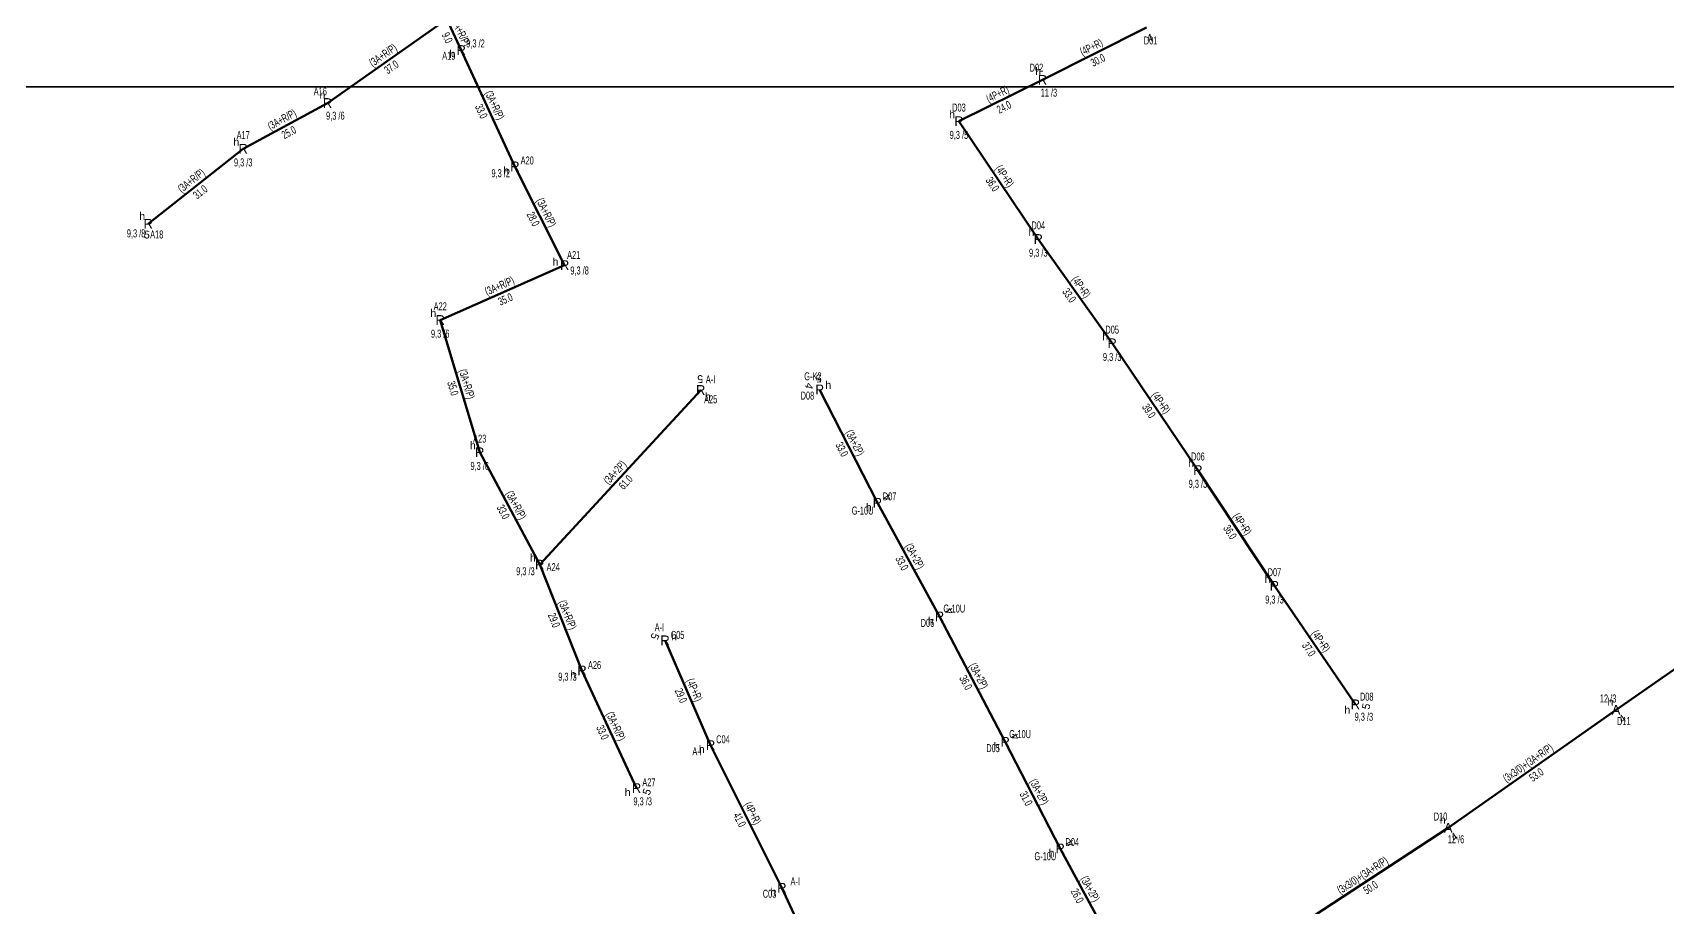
# Model space of a CAD drawing. Header units: millimetres. Extents: x 500432 to 503620, y 4011498 to 4014138.
# Drawn here: x 501643.2 to 502061.9, y 4012167.3 to 4012391.4 of the extents above; entities that cross this region are included whole.
import ezdxf
from ezdxf.enums import TextEntityAlignment as Align

# ---------------------------------------------------------------- set-up
doc = ezdxf.new("R2010")
doc.units = ezdxf.units.MM
doc.layers.add('ANTET', color=250, linetype='Continuous')
for name, color, linetype, lineweight in [('DIREK_AG_MEVCUT', 120, 'Continuous', 25), ('DIREK_OG_MEVCUT', 16, 'Continuous', 25), ('HAT_AG_HAVAI_MEVCUT', 126, 'Continuous', 50), ('HAT_OG_HAVAI_MEVCUT', 48, 'Continuous', 70)]:
    doc.layers.add(name, color=color, linetype=linetype, lineweight=lineweight)
doc.styles.add('Direk', font='B_CAD')
doc.styles.get("Standard").update_dxf_attribs({"font": 'Arial'})

msp = doc.modelspace()

# ---------------------------------------------------------------- linework, layer by layer
at = {"layer": 'ANTET', "flags": 128}
for points in [[(500432.5, 4012377.5), (500432.5, 4013257.5), (503412.5, 4013257.5), (503412.5, 4012377.5), (500432.5, 4012377.5)], [(500822.5, 4011497.5), (500822.5, 4012377.5), (502322.5, 4012377.5), (502322.5, 4011497.5), (500822.5, 4011497.5)]]:
    msp.add_lwpolyline(points, close=True, dxfattribs=at)
at = {"layer": 'HAT_AG_HAVAI_MEVCUT'}
for p, q in [((501718.74, 4012373.333), (501749.295, 4012394.827)), ((501752.983, 4012386.911), (501749.295, 4012394.827)), ((501928.562, 4012392.707), (501901.904, 4012379.26)), ((501766.748, 4012357.107), (501752.983, 4012386.911)), ((501901.904, 4012379.26), (501880.491, 4012368.669)), ((501697.15, 4012361.619), (501718.74, 4012373.333)), ((501880.491, 4012368.669), (501900.817, 4012338.49)), ((501672.825, 4012342.404), (501697.15, 4012361.619)), ((501779.489, 4012331.805), (501766.748, 4012357.107)), ((501900.817, 4012338.49), (501919.74, 4012311.783)), ((501747.619, 4012317.746), (501779.489, 4012331.805)), ((501757.738, 4012283.855), (501747.619, 4012317.746)), ((501919.74, 4012311.783), (501941.709, 4012279.281)), ((501773.11, 4012255.074), (501814.336, 4012299.807)), ((501859.613, 4012270.923), (501844.795, 4012299.971)), ((501773.11, 4012255.074), (501757.738, 4012283.855)), ((501941.709, 4012279.281), (501961.312, 4012249.632)), ((501875.513, 4012241.794), (501859.613, 4012270.923)), ((501773.11, 4012255.074), (501783.932, 4012227.962)), ((501961.312, 4012249.632), (501982.049, 4012219.274)), ((501892.344, 4012209.669), (501875.513, 4012241.794)), ((501816.867, 4012208.844), (501805.216, 4012235.669)), ((501783.932, 4012227.962), (501797.903, 4012197.825)), ((501835.133, 4012172.273), (501816.867, 4012208.844)), ((501906.423, 4012182.363), (501892.344, 4012209.669)), ((501918.518, 4012159.86), (501906.423, 4012182.363)), ((501851.787, 4012136.089), (501835.133, 4012172.273))]:
    msp.add_line(p, q, dxfattribs=at)
at = {"layer": 'HAT_OG_HAVAI_MEVCUT'}
for p, q in [((502048.808, 4012217.865), (502089.13, 4012245.873)), ((502005.817, 4012187.642), (502048.808, 4012217.865)), ((501963.967, 4012160.202), (502005.817, 4012187.642))]:
    msp.add_line(p, q, dxfattribs=at)

# ---------------------------------------------------------------- texts
at = {"layer": 'DIREK_AG_MEVCUT', "color": 40, "style": 'Direk'}
for p in [(501750.715117, 4012385.858998), (501900.786849, 4012381.496509), (501717.422475, 4012375.457647), (501764.496423, 4012356.020538), (501671.27534, 4012344.365773), (501777.135825, 4012332.649138), (501816.17436, 4012298.112765), (501771.342233, 4012256.841767), (501807.509051, 4012236.664949), (501781.636156, 4012226.972505), (501979.984647, 4012217.863878), (501814.601392, 4012207.787108), (501832.87894, 4012171.191698)]:
    msp.add_text('h', height=2, dxfattribs=at).set_placement(p, align=Align.MIDDLE_CENTER)
at = {"layer": 'DIREK_AG_MEVCUT', "linetype": 'ByBlock', "style": 'Direk'}
for s, p in [('R', (501752.983, 4012386.911)), ('R', (501901.904, 4012379.26)), ('R', (501718.74, 4012373.333)), ('R', (501880.491, 4012368.669)), ('R', (501697.15, 4012361.619)), ('R', (501766.748, 4012357.107)), ('R', (501672.825, 4012342.404)), ('R', (501900.817, 4012338.49)), ('R', (501779.489, 4012331.805)), ('R', (501747.619, 4012317.746)), ('R', (501919.74, 4012311.783)), ('R', (501814.336, 4012299.807)), ('P', (501844.795, 4012299.971)), ('R', (501757.738, 4012283.855)), ('R', (501941.709, 4012279.281)), ('R', (501859.613, 4012270.923)), ('R', (501773.11, 4012255.074)), ('R', (501961.312, 4012249.632)), ('R', (501875.513, 4012241.794)), ('R', (501805.216, 4012235.669)), ('R', (501783.932, 4012227.962)), ('R', (501982.049, 4012219.274)), ('R', (501816.867, 4012208.844)), ('R', (501892.344, 4012209.669)), ('R', (501797.903, 4012197.825)), ('R', (501906.423, 4012182.363)), ('R', (501835.133, 4012172.273))]:
    msp.add_text(s, height=2.5, dxfattribs=at).set_placement(p, align=Align.MIDDLE_CENTER)
at = {"layer": 'DIREK_AG_MEVCUT', "linetype": 'ByBlock', "width": 0.53}
for s, p in [('9,3 /2', (501756.646725, 4012388.610491)), ('A19', (501749.807964, 4012385.438197)), ('D02', (501900.339988, 4012382.391113)), ('A16', (501716.895464, 4012376.307506)), ('11 /3', (501903.535376, 4012375.994026)), ('9,3 /6', (501720.750906, 4012370.090204)), ('D03', (501880.491, 4012372.169)), ('A17', (501697.15, 4012365.119)), ('9,3 /5', (501880.491, 4012365.169)), ('9,3 /3', (501697.15, 4012358.119)), ('A20', (501769.900208, 4012358.628047)), ('9,3 /2', (501763.114104, 4012355.353523)), ('9,3 /8', (501669.708775, 4012339.942406)), ('D04', (501900.817, 4012341.99)), ('A18', (501674.994524, 4012339.657517)), ('A21', (501781.808312, 4012334.426219)), ('9,3 /3', (501900.817, 4012334.99)), ('9,3 /8', (501783.315443, 4012330.432367)), ('A22', (501747.619, 4012321.246)), ('D05', (501919.74, 4012315.283)), ('9,3 /6', (501747.619, 4012314.246)), ('9,3 /3', (501919.74, 4012308.283)), ('A-I', (501816.859852, 4012302.54555)), ('G-K2', (501843.084635, 4012303.323859)), ('D08', (501841.677229, 4012298.380559)), ('A25', (501816.909704, 4012297.435071)), ('A23', (501757.738, 4012287.355)), ('D06', (501941.709, 4012282.781)), ('9,3 /6', (501757.738, 4012280.355)), ('9,3 /3', (501941.709, 4012275.781)), ('G-10U', (501855.813722, 4012268.917541)), ('D07', (501862.708251, 4012272.556837)), ('9,3 /3', (501769.443364, 4012253.369412)), ('A24', (501776.551926, 4012254.439063)), ('D07', (501961.312, 4012253.132)), ('G-10U', (501879.299274, 4012243.819032)), ('9,3 /3', (501961.312, 4012246.132)), ('D06', (501872.426691, 4012240.143334)), ('A-I', (501803.769172, 4012239.000144)), ('C05', (501808.426272, 4012237.063329)), ('A26', (501787.146182, 4012229.347293)), ('9,3 /3', (501780.212356, 4012226.358856)), ('D08', (501984.939095, 4012221.248171)), ('9,3 /3', (501984.213857, 4012216.104751)), ('C04', (501820.038851, 4012210.323649)), ('G-10U', (501896.158301, 4012211.6515)), ('A-I', (501813.423477, 4012207.237617)), ('D05', (501889.238429, 4012208.054866)), ('A27', (501801.078383, 4012199.297054)), ('9,3 /3', (501799.481075, 4012194.420916)), ('D04', (501909.519987, 4012183.993542)), ('G-10U', (501902.621195, 4012180.361376)), ('A-I', (501838.557594, 4012173.915822)), ('C03', (501831.977316, 4012170.759178))]:
    msp.add_text(s, height=2.05, dxfattribs=at).set_placement(p, align=Align.MIDDLE_CENTER)
at = {"layer": 'DIREK_AG_MEVCUT', "color": 40, "linetype": 'ByBlock', "style": 'Direk'}
for p in [(501878.723233, 4012370.436767), (501695.382233, 4012363.386767), (501899.049233, 4012340.257767), (501745.851233, 4012319.513767), (501917.972233, 4012313.550767), (501847.021979, 4012301.107029), (501755.970233, 4012285.622767), (501939.941233, 4012281.048767), (501857.402107, 4012269.755974), (501959.544233, 4012251.399767), (501873.308494, 4012240.614953), (501890.125735, 4012208.516047), (501795.634869, 4012196.773533), (501904.210866, 4012181.198327)]:
    msp.add_text('h', height=2, dxfattribs=at).set_placement(p, align=Align.MIDDLE_CENTER)
at = {"layer": 'DIREK_AG_MEVCUT', "color": 32, "linetype": 'ByBlock', "style": 'Direk'}
for s, rotation, p in [('5', 353.306199, (501672.498623, 4012339.623087)), ('5', 184.527093, (501844.573995, 4012302.762264)), ('4', 252.027092, (501842.131633, 4012300.834988)), ('4', 117.827456, (501862.089201, 4012272.230069)), ('4', 118.139431, (501877.982047, 4012243.114533)), ('4', 117.463358, (501894.828457, 4012210.960308)), ('4', 117.766495, (501908.90059, 4012183.667434))]:
    msp.add_text(s, height=2, rotation=rotation, dxfattribs=at).set_placement(p, align=Align.MIDDLE_CENTER)
at = {"layer": 'DIREK_AG_MEVCUT', "color": 32, "style": 'Direk'}
for rotation, p in [(182.336289, (501814.221859, 4012302.604673)), (248.476929, (501802.611244, 4012236.696252)), (439.336277, (501984.800644, 4012218.755876)), (429.871637, (501800.531987, 4012196.861451))]:
    msp.add_text('5', height=2, rotation=rotation, dxfattribs=at).set_placement(p, align=Align.MIDDLE_CENTER)
at = {"layer": 'DIREK_OG_MEVCUT', "linetype": 'ByBlock', "width": 0.53}
for s, p in [('D01', (501929.582903, 4012389.359201)), ('12 /3', (502046.773454, 4012220.776487)), ('D11', (502050.812806, 4012214.996071)), ('D10', (502003.850735, 4012190.537479)), ('12 /6', (502007.811766, 4012184.704551))]:
    msp.add_text(s, height=2.05, dxfattribs=at).set_placement(p, align=Align.MIDDLE_CENTER)
at = {"layer": 'DIREK_OG_MEVCUT', "color": 32, "linetype": 'ByBlock', "style": 'Direk'}
for rotation, p in [(376.958954, (501929.378722, 4012390.028761)), (394.945839, (502050.411845, 4012215.569857)), (394.179683, (502007.390012, 4012185.325616))]:
    msp.add_text('4', height=2, rotation=rotation, dxfattribs=at).set_placement(p, align=Align.MIDDLE_CENTER)
at = {"layer": 'DIREK_OG_MEVCUT', "color": 40, "style": 'Direk'}
for p in [(502047.375995, 4012219.914235), (502004.412525, 4012189.7102)]:
    msp.add_text('h', height=2, dxfattribs=at).set_placement(p, align=Align.MIDDLE_CENTER)
at = {"layer": 'DIREK_OG_MEVCUT', "linetype": 'ByBlock', "style": 'Direk'}
for p in [(502048.808, 4012217.865), (502005.817, 4012187.642)]:
    msp.add_text('A', height=2.5, dxfattribs=at).set_placement(p, align=Align.MIDDLE_CENTER)
at = {"layer": 'HAT_AG_HAVAI_MEVCUT', "lineweight": 30, "width": 0.53}
for s, rotation, p in [('9.0', 294.980429, (501750.368516, 4012390.510038, 250874.6475)), ('37.0', 35.124577, (501734.506553, 4012383.384782, 250874.6475)), ('30.0', 386.767585, (501915.615817, 4012385.224585, 250950.952)), ('33.0', 294.78989, (501759.093826, 4012371.652602, 250876.4915)), ('24.0', 386.317279, (501891.57434, 4012373.2026, 250940.2455)), ('25.0', 28.482753, (501708.35036, 4012366.728883, 250859.37)), ('36.0', 303.960846, (501889.948993, 4012353.104668, 250950.4085)), ('31.0', 38.306197, (501685.514384, 4012351.344497, 250848.575)), ('28.0', 296.727861, (501772.35932, 4012344.07371, 250883.374)), ('35.0', 23.803996, (501763.897068, 4012323.997808, 250889.7445)), ('33.0', 305.319129, (501909.584947, 4012324.645089, 250959.87)), ('35.0', 286.624302, (501751.864029, 4012300.557319, 250873.8095)), ('39.0', 304.055848, (501930.020282, 4012295.055999, 250970.8545)), ('33.0', 297.027091, (501851.446827, 4012285.06075, 250922.3975)), ('61.0', 47.336287, (501794.348042, 4012276.86446, 250907.168)), ('33.0', 298.10678, (501764.67424, 4012269.064051, 250878.869)), ('36.0', 303.471442, (501950.801463, 4012263.987707, 250980.656)), ('33.0', 298.627821, (501866.816912, 4012255.95125, 250929.8065)), ('29.0', 291.75986, (501777.731566, 4012241.20289, 250891.966)), ('37.0', 304.336275, (501970.97862, 4012233.973558, 250991.0245)), ('36.0', 297.65104, (501883.175578, 4012225.337027, 250937.7565)), ('29.0', 293.476928, (501810.261863, 4012221.917877, 250902.608)), ('33.0', 294.871636, (501790.146336, 4012212.536001, 250898.9515)), ('31.0', 297.275676, (501898.62801, 4012195.626469, 250946.172)), ('41.0', 296.540605, (501825.239575, 4012190.178693, 250908.4335)), ('26.0', 298.257314, (501911.721794, 4012170.709083, 250953.2115))]:
    msp.add_text(s, height=2.05, rotation=rotation, dxfattribs=at).set_placement(p, align=Align.TOP_CENTER)
for s, rotation, p in [('(3A+R/P)', 294.980429, (501751.909484, 4012391.227962, 250874.6475)), ('(3A+R/P)', 35.124577, (501733.528447, 4012384.775218, 250874.6475)), ('(4P+R)', 386.767585, (501914.850183, 4012386.742415, 250950.952)), ('(3A+R/P)', 294.78989, (501760.637174, 4012372.365398, 250876.4915)), ('(4P+R)', 386.317279, (501890.82066, 4012374.7264, 250940.2455)), ('(3A+R/P)', 28.482753, (501707.53964, 4012368.223117, 250859.37)), ('(3A+R/P)', 38.306197, (501684.460616, 4012352.678503, 250848.575)), ('(4P+R)', 303.960846, (501891.359007, 4012354.054332, 250950.4085)), ('(3A+R/P)', 296.727861, (501773.87768, 4012344.83829, 250883.374)), ('(3A+R/P)', 23.803996, (501763.210932, 4012325.553192, 250889.7445)), ('(4P+R)', 305.319129, (501910.972053, 4012325.627911, 250959.87)), ('(3A+R/P)', 286.624302, (501753.492971, 4012301.043681, 250873.8095)), ('(4P+R)', 304.055848, (501931.428718, 4012296.008001, 250970.8545)), ('(3A+2P)', 297.027091, (501852.961173, 4012285.83325, 250922.3975)), ('(3A+2P)', 47.336287, (501793.097958, 4012278.01654, 250907.168)), ('(3A+R/P)', 298.10678, (501766.17376, 4012269.864949, 250878.869)), ('(4P+R)', 303.471442, (501952.219537, 4012264.925293, 250980.656)), ('(3A+2P)', 298.627821, (501868.309088, 4012256.76575, 250929.8065)), ('(3A+R/P)', 291.75986, (501779.310434, 4012241.83311, 250891.966)), ('(4P+R)', 304.336275, (501972.38238, 4012234.932442, 250991.0245)), ('(3A+2P)', 297.65104, (501884.681422, 4012226.125973, 250937.7565)), ('(4P+R)', 293.476928, (501811.821137, 4012222.595123, 250902.608)), ('(3A+R/P)', 294.871636, (501791.688664, 4012213.250999, 250898.9515)), ('(3A+2P)', 297.275676, (501900.13899, 4012196.405531, 250946.172)), ('(4P+R)', 296.540605, (501826.760425, 4012190.938307, 250908.4335)), ('(3A+2P)', 298.257314, (501913.219206, 4012171.513917, 250953.2115))]:
    msp.add_text(s, height=2.05, rotation=rotation, dxfattribs=at).set_placement(p, align=Align.CENTER)
at = {"layer": 'HAT_OG_HAVAI_MEVCUT', "lineweight": 30, "width": 0.53}
for rotation, p in [(35.10751, (502026.823654, 4012203.448863)), (33.251855, (501984.425928, 4012174.632828))]:
    msp.add_text('(3x3/0)+(3A+R/P)', height=2.05, rotation=rotation, dxfattribs=at).set_placement(p, align=Align.CENTER)
for s, rotation, p in [('53.0', 35.10751, (502027.801346, 4012202.058137)), ('50.0', 33.251855, (501985.358072, 4012173.211172))]:
    msp.add_text(s, height=2.05, rotation=rotation, dxfattribs=at).set_placement(p, align=Align.TOP_CENTER)

doc.saveas('drawing.dxf')
